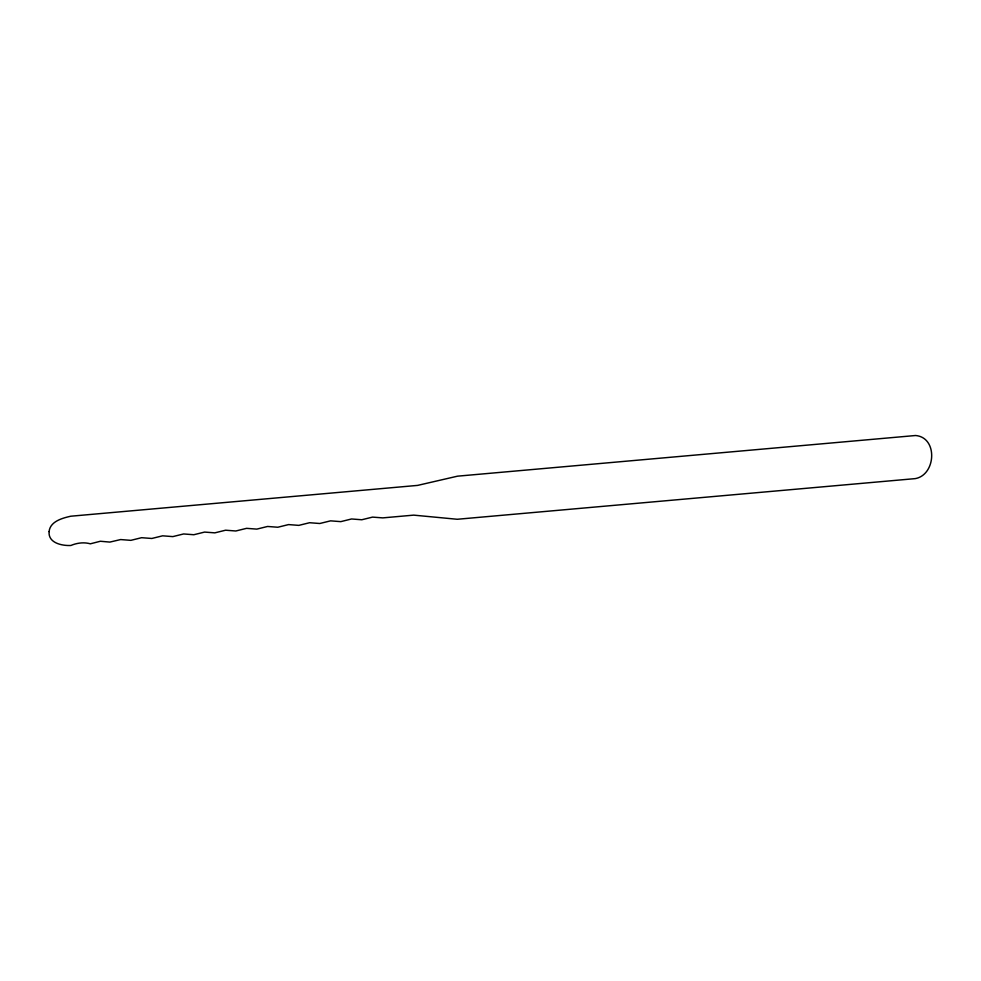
<?xml version="1.0" encoding="UTF-8"?>
<svg xmlns="http://www.w3.org/2000/svg" width="981" height="981" viewBox="0 0 981 981"><rect width="100%" height="100%" fill="white"/><g stroke="black" fill="none" stroke-linecap="round" stroke-linejoin="round"><path stroke-width="1.47" d="M49.111 531.579C47.983 543.069 62.073 545.89 70.865 545.485C76.947 542.934 83.949 541.978 90.35 543.817L100.369 541.254L109.835 542.088L120.638 539.562L130.841 540.347L141.607 537.698L151.834 538.471L162.613 535.822L172.84 536.607L183.606 533.958L193.833 534.731L204.6 532.082L214.827 532.855L225.593 530.206L235.82 530.991L246.587 528.342L256.814 529.115L267.58 526.466L277.807 527.238L288.573 524.59L298.8 525.375L309.579 522.726L319.806 523.498L330.572 520.85L340.799 521.634L351.566 518.974L361.793 519.758L372.559 517.11L382.786 517.882L413.688 515.135L457.269 519.268L915.248 478.618C936.07 474.939 938.118 437.367 915.543 435.515L457.563 476.165L417.599 485.399L70.804 516.214C62.379 518.103 50.117 521.377 49.111 531.579"/></g></svg>
